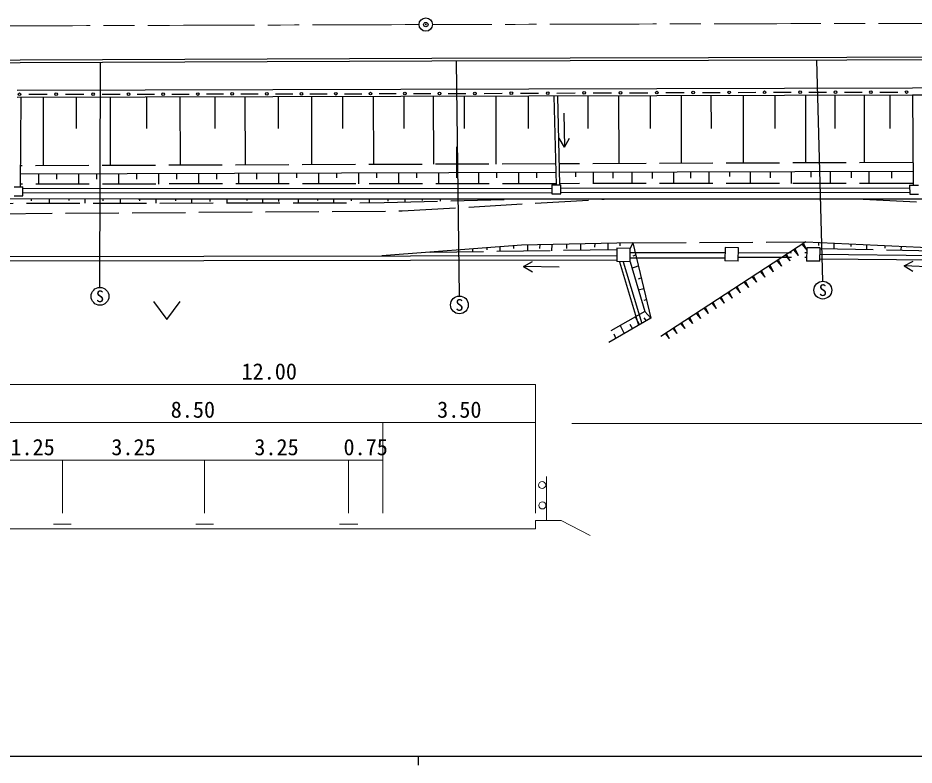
# Model space of a CAD drawing. Units: millimetres, scale not verified. Extents: x 40000 to 680000, y 20000 to 380000.
# Drawn here: x 122993 to 223791, y 204000 to 288024 of the extents above; entities that cross this region are included whole.
import ezdxf
from ezdxf.enums import TextEntityAlignment as Align

# ---------------------------------------------------------------- set-up
doc = ezdxf.new("R2010")
doc.units = ezdxf.units.MM
doc.header["$LTSCALE"] = 1000
doc.header["$PDMODE"] = 32
doc.header["$PDSIZE"] = 500
doc.linetypes.add('CHAIN', pattern=[18.5, 12, -1.5, 3.5, -1.5])
doc.linetypes.add('DASHED', pattern=[7.5, 6, -1.5])
for name, color, linetype, lineweight in [('M-BGD', 7, 'Continuous', 25), ('M-BGD-EXST', 7, 'Continuous', 25), ('M-BMK', 2, 'CHAIN', 13), ('M-BMK-SRVR', 3, 'Continuous', 25), ('M-STR-HTXT', 7, 'Continuous', 13), ('M-TTL-BAND', 7, 'Continuous', 25)]:
    doc.layers.add(name, color=color, linetype=linetype, lineweight=lineweight)
doc.layers.add('M-OTRS', color=6, linetype='Continuous')
doc.styles.add('ＭＳ ゴシック', font='')
doc.styles.get('ＭＳ ゴシック').set_extended_font_data('MS Gothic')

msp = doc.modelspace()

# ---------------------------------------------------------------- linework, layer by layer
at = {"layer": 'M-BGD'}
for p, q in [((312439, 280335), (223621, 280143)), ((223621, 280143), (122922, 279876)), ((223623, 279343), (122924, 279076)), ((124206, 279437), (126272, 279439)), ((128339, 279442), (130405, 279444)), ((132472, 279447), (133505, 279448)), ((133505, 279448), (134476, 279450)), ((136419, 279454), (138361, 279458)), ((140303, 279462), (142246, 279466)), ((144188, 279470), (146130, 279474)), ((148073, 279478), (150015, 279482)), ((151957, 279486), (153900, 279490)), ((155842, 279494), (157784, 279498)), ((159727, 279502), (161669, 279506)), ((163611, 279510), (165554, 279514)), ((167496, 279518), (169438, 279522)), ((171381, 279526), (172352, 279528)), ((172352, 279528), (173375, 279532)), ((175421, 279541), (177467, 279550)), ((176743, 279219), (176754, 271587)), ((179514, 279558), (181560, 279567)), ((180389, 279229), (180394, 275589)), ((183267, 279236), (183517, 269249)), ((183606, 279575), (185653, 279584)), ((183667, 279237), (183917, 269251)), ((187095, 279246), (187100, 275589)), ((187699, 279593), (189745, 279601)), ((190554, 279271), (190565, 271638)), ((191791, 279610), (193838, 279618)), ((194094, 279279), (194100, 275589)), ((195884, 279627), (197930, 279636)), ((197588, 279287), (197599, 271665)), ((199977, 279644), (201000, 279649)), ((200946, 279294), (200951, 275589)), ((201000, 279649), (201996, 279651)), ((203990, 279655), (205984, 279659)), ((204549, 279302), (204560, 271691)), ((207977, 279663), (209971, 279667)), ((208125, 279309), (208131, 275589)), ((211564, 279317), (211575, 271717)), ((211964, 279671), (213958, 279675)), ((214867, 279324), (214873, 275589)), ((215951, 279679), (217945, 279683)), ((218160, 279331), (218171, 271742)), ((219938, 279687), (220935, 279689)), ((220935, 279689), (221946, 279690)), ((221062, 279337), (221068, 275589)), ((312441, 279535), (223623, 279343)), ((223623, 279343), (223670, 269209)), ((123324, 279077), (123234, 269020)), ((125838, 279084), (125849, 271396)), ((129531, 279094), (129536, 275589)), ((133367, 279104), (133378, 271424)), ((137451, 279115), (137456, 275589)), ((141215, 279125), (141226, 271453)), ((145129, 279135), (145134, 275589)), ((148528, 279144), (148539, 271481)), ((152256, 279154), (152261, 275589)), ((156006, 279164), (156018, 271509)), ((159508, 279173), (159513, 275589)), ((162967, 279182), (162979, 271535)), ((166395, 279191), (166401, 275589)), ((169710, 279200), (169721, 271560)), ((173174, 279209), (173179, 275589)), ((172369, 270045), (172369, 273516)), ((183482, 270633), (123247, 270455)), ((125298, 270462), (125298, 269335)), ((127365, 269883), (127365, 270468)), ((129798, 270475), (129798, 269339)), ((131865, 269883), (131865, 270481)), ((134298, 270488), (134298, 269343)), ((136365, 269883), (136365, 270494)), ((138798, 270501), (138798, 269346)), ((140865, 269883), (140865, 270508)), ((143298, 270515), (143298, 269350)), ((145365, 269883), (145365, 270521)), ((147798, 270528), (147798, 269354)), ((149865, 269883), (149865, 270534)), ((149869, 270045), (149869, 270534)), ((152298, 270541), (152298, 269357)), ((154369, 270045), (154369, 270547)), ((156798, 270555), (156798, 269361)), ((158869, 270045), (158869, 270561)), ((161298, 270568), (161298, 269365)), ((163369, 270045), (163369, 270574)), ((165798, 270581), (165798, 269368)), ((167869, 270045), (167869, 270587)), ((170298, 270595), (170298, 269372)), ((174798, 270608), (174798, 269376)), ((176869, 270045), (176869, 270614)), ((179298, 270621), (179298, 269379)), ((181369, 270045), (181369, 270627)), ((223663, 270752), (183882, 270635)), ((185718, 270640), (185718, 270161)), ((187696, 270646), (187696, 269386)), ((189917, 270652), (189917, 270022)), ((192034, 270659), (192034, 269390)), ((194325, 270666), (194325, 269953)), ((196719, 270673), (196719, 269394)), ((198628, 270678), (198628, 270022)), ((200710, 270684), (200710, 269397)), ((203035, 270691), (203035, 270195)), ((205360, 270698), (205360, 269401)), ((207616, 270705), (207616, 270057)), ((209976, 270712), (209976, 269405)), ((212162, 270718), (212162, 270126)), ((214348, 270725), (214348, 269408)), ((216708, 270732), (216708, 270057)), ((218692, 270738), (218692, 269412)), ((221237, 270745), (221237, 269987)), ((183044, 269246), (184044, 269252)), ((183044, 269246), (183050, 268246)), ((184050, 268252), (184044, 269252)), ((223294, 269207), (224294, 269213)), ((223294, 269207), (223300, 268207)), ((122553, 269016), (123553, 269022)), ((123559, 268022), (123553, 269022)), ((183046, 268860), (123554, 268801)), ((183049, 268360), (123557, 268301)), ((183050, 268246), (184050, 268252)), ((223296, 268850), (184046, 268891)), ((223299, 268350), (184049, 268391)), ((223300, 268207), (224300, 268213)), ((136510, 267658), (95491, 267693)), ((122559, 268016), (123559, 268022)), ((124474, 267668), (124474, 267445)), ((126502, 267666), (126502, 267182)), ((128708, 267664), (128708, 267479)), ((130502, 267663), (130502, 267190)), ((132560, 267661), (132560, 267445)), ((134502, 267658), (134502, 267197)), ((290682, 267633), (136510, 267658)), ((136655, 267658), (136655, 267445)), ((138502, 267658), (138502, 267205)), ((140715, 267657), (140715, 267445)), ((142502, 267657), (142502, 267212)), ((144567, 267657), (144567, 267375)), ((146502, 267656), (146502, 267220)), ((148732, 267656), (148732, 267479)), ((150502, 267656), (150502, 267227)), ((152306, 267655), (152306, 267375)), ((154502, 267655), (154502, 267235)), ((156679, 267655), (156679, 267479)), ((158502, 267654), (158502, 267242)), ((160462, 267654), (160462, 267445)), ((162502, 267654), (162502, 267208)), ((164591, 267653), (164591, 267410)), ((166502, 267653), (166502, 267315)), ((168443, 267653), (168443, 267479)), ((170502, 267652), (170502, 267423)), ((179649, 262487), (163920, 261279)), ((175734, 262186), (175732, 261928)), ((177185, 262297), (177179, 261761)), ((178748, 262417), (178744, 262088)), ((192158, 262726), (179649, 262487)), ((180304, 262499), (180297, 261803)), ((181681, 262525), (181677, 262108)), ((183031, 262551), (183023, 261839)), ((184689, 262583), (184683, 262081)), ((186273, 262613), (186265, 261882)), ((187866, 262644), (187862, 262254)), ((189346, 262672), (189337, 261923)), ((190366, 262115), (190347, 260615)), ((191866, 262096), (190366, 262115)), ((190698, 262698), (190695, 262393)), ((191847, 260596), (191866, 262096)), ((192158, 262726), (191866, 262096)), ((192158, 262726), (194180, 254260)), ((211608, 262840), (195320, 252216)), ((202526, 262192), (202508, 260692)), ((204026, 262173), (202526, 262192)), ((204008, 260673), (204026, 262173)), ((211215, 262532), (211361, 262627)), ((211215, 262532), (211717, 261922)), ((211288, 262580), (211717, 261922)), ((211361, 262627), (211717, 261922)), ((211608, 262840), (239562, 261580)), ((211710, 262187), (211692, 260687)), ((213210, 262168), (211710, 262187)), ((213056, 262775), (213052, 262418)), ((213192, 260669), (213210, 262168)), ((214763, 262698), (214754, 262053)), ((216667, 262612), (216663, 262319)), ((218434, 262532), (218427, 261983)), ((220517, 262438), (220513, 262139)), ((222325, 262357), (222319, 261909)), ((81663, 261143), (190356, 261322)), ((174128, 262063), (174124, 261720)), ((191860, 261644), (202520, 261644)), ((192184, 261256), (192481, 261371)), ((209320, 261296), (209463, 261390)), ((209320, 261296), (209813, 260697)), ((209391, 261343), (209813, 260697)), ((209463, 261390), (209813, 260697)), ((210265, 261912), (210409, 262006)), ((210265, 261912), (210762, 261308)), ((210337, 261959), (210762, 261308)), ((210409, 262006), (210762, 261308)), ((246607, 261041), (213201, 261410)), ((81657, 260643), (190350, 260822)), ((191847, 260596), (190347, 260615)), ((190654, 260611), (192812, 253463)), ((191068, 260606), (193163, 253667)), ((191853, 261044), (202512, 261044)), ((192062, 259866), (192775, 260142)), ((204008, 260673), (202508, 260692)), ((207447, 260076), (207588, 260168)), ((207447, 260076), (207933, 259486)), ((207518, 260122), (207933, 259486)), ((207588, 260168), (207933, 259486)), ((208381, 260684), (208523, 260777)), ((208381, 260684), (208870, 260089)), ((208452, 260731), (208870, 260089)), ((208523, 260777), (208870, 260089)), ((213192, 260669), (211692, 260687)), ((246605, 260541), (213195, 260910)), ((206519, 259471), (206659, 259562)), ((206519, 259471), (207001, 258886)), ((206589, 259517), (207001, 258886)), ((206659, 259562), (207001, 258886)), ((192796, 258676), (193097, 258792)), ((204681, 258273), (204819, 258363)), ((204681, 258273), (205155, 257697)), ((204750, 258318), (205155, 257697)), ((204819, 258363), (205155, 257697)), ((205597, 258870), (205736, 258961)), ((205597, 258870), (206075, 258289)), ((205667, 258915), (206075, 258289)), ((205736, 258961), (206075, 258289)), ((192774, 257442), (193379, 257614)), ((202865, 257089), (203001, 257177)), ((202865, 257089), (203331, 256523)), ((202933, 257133), (203331, 256523)), ((203001, 257177), (203331, 256523)), ((203770, 257679), (203907, 257768)), ((203770, 257679), (204240, 257108)), ((203839, 257724), (204240, 257108)), ((203907, 257768), (204240, 257108)), ((193421, 256282), (193679, 256354)), ((201966, 256503), (202100, 256590)), ((201966, 256503), (202428, 255941)), ((202033, 256547), (202428, 255941)), ((202100, 256590), (202428, 255941)), ((200183, 255341), (200315, 255427)), ((200183, 255341), (200637, 254788)), ((200249, 255384), (200637, 254788)), ((200315, 255427), (200637, 254788)), ((201071, 255920), (201205, 256007)), ((201071, 255920), (201530, 255363)), ((201138, 255963), (201530, 255363)), ((201205, 256007), (201530, 255363)), ((194180, 254260), (189458, 251507)), ((192430, 254391), (192913, 253522)), ((193395, 254287), (193642, 253947)), ((193495, 254993), (194180, 254260)), ((198422, 254193), (198552, 254278)), ((198422, 254193), (198869, 253649)), ((198487, 254235), (198869, 253649)), ((198552, 254278), (198869, 253649)), ((199300, 254765), (199431, 254850)), ((199300, 254765), (199751, 254217)), ((199365, 254808), (199751, 254217)), ((199431, 254850), (199751, 254217)), ((190736, 253433), (191193, 252519)), ((191812, 253582), (192116, 253057)), ((196682, 253059), (196810, 253142)), ((196682, 253059), (197122, 252524)), ((196746, 253101), (197122, 252524)), ((196810, 253142), (197122, 252524)), ((197549, 253624), (197678, 253708)), ((197549, 253624), (197993, 253085)), ((197614, 253666), (197993, 253085)), ((197678, 253708), (197993, 253085)), ((190003, 252491), (190248, 251968)), ((195821, 252497), (195947, 252580)), ((195821, 252497), (196257, 251967)), ((195884, 252539), (196257, 251967)), ((195947, 252580), (196257, 251967))]:
    msp.add_line(p, q, dxfattribs=at)
at = {"layer": 'M-BGD', "linetype": 'DASHED'}
for p, q in [((183457, 271612), (123255, 271386)), ((223658, 271763), (183858, 271613)), ((183513, 269383), (123237, 269334)), ((223669, 269416), (183913, 269383)), ((108947, 267149), (164194, 267253)), ((164194, 267253), (179000, 267651)), ((166216, 266322), (188934, 267649)), ((246518, 266139), (217523, 267645)), ((113328, 265957), (166216, 266322)), ((192158, 262726), (211608, 262840)), ((213209, 262082), (239562, 261580)), ((190363, 261937), (168733, 261648)), ((204013, 261108), (211697, 261133)), ((204019, 261608), (211704, 261633)), ((191847, 260596), (193495, 254993)), ((193495, 254993), (189684, 252838))]:
    msp.add_line(p, q, dxfattribs=at)
at = {"layer": 'M-BGD'}
for points in [[(518229, 283746), (370550, 283915), (278414, 283742), (169560, 283458), (67680, 283048)], [(518229, 283446), (370551, 283615), (278414, 283442), (169561, 283158), (67685, 282748)]]:
    msp.add_lwpolyline(points, dxfattribs=at)
for centre in [(123173, 279435), (127306, 279440), (131439, 279445), (135448, 279452), (139332, 279460), (143217, 279468), (147102, 279476), (150986, 279484), (154871, 279492), (158755, 279500), (162640, 279508), (166525, 279516), (170409, 279524), (174398, 279537), (178491, 279554), (182583, 279571), (186676, 279588), (190768, 279606), (194861, 279623), (198953, 279640), (202993, 279653), (206980, 279661), (210967, 279669), (214954, 279677), (218941, 279685), (222956, 279691)]:
    msp.add_circle(centre, 150, dxfattribs=at)
at = {"layer": 'M-BGD-EXST'}
for p, q in [((212797, 283271), (213502, 258411)), ((132224, 257717), (132291, 283008)), ((172300, 283165), (172637, 256745)), ((184404, 277331), (184482, 273505)), ((184482, 273505), (183884, 274493)), ((184482, 273505), (185039, 274516)), ((179875, 260074), (180886, 260632)), ((183857, 259996), (179875, 260074)), ((179875, 260074), (180863, 259478)), ((222664, 260153), (223689, 260684)), ((226099, 259996), (222664, 260153)), ((222664, 260153), (223637, 259530)), ((138234, 256116), (139734, 254116)), ((139734, 254116), (141234, 256116))]:
    msp.add_line(p, q, dxfattribs=at)
for centre in [(213530, 257411), (132221, 256717), (172650, 255745)]:
    msp.add_circle(centre, 1000, dxfattribs=at)
at = {"layer": 'M-BMK'}
for start, end in [(90.09075, 90.16051), (90.16157, 90.23173)]:
    msp.add_arc((397831, -81174855), 81462451, start, end, dxfattribs=at)
at = {"layer": 'M-BMK-SRVR'}
msp.add_circle((168870, 287274), 750, dxfattribs=at)
at = {"layer": 'M-OTRS'}
msp.add_point((168870, 287274), dxfattribs=at)
at = {"layer": 'M-STR-HTXT'}
for p, q in [((181227, 246804), (121294, 246804)), ((181227, 232333), (181227, 246804)), ((121294, 242510), (181227, 242510)), ((164049, 242510), (164049, 232333)), ((185290, 242396), (570163, 242396)), ((121294, 238293), (164049, 238293)), ((127992, 238293), (127992, 232333)), ((143990, 238293), (143990, 232333)), ((160162, 238293), (160162, 232333)), ((182441, 236463), (182441, 231500)), ((128992, 231084), (126992, 231084)), ((144990, 231084), (142990, 231084)), ((161238, 231084), (159162, 231084)), ((181227, 230563), (181227, 231500)), ((184107, 231500), (181227, 231500)), ((184107, 231500), (187369, 229834)), ((118206, 230563), (181227, 230563))]:
    msp.add_line(p, q, dxfattribs=at)
for centre in [(181955, 235491), (181990, 233201)]:
    msp.add_circle(centre, 400, dxfattribs=at)
at = {"layer": 'M-TTL-BAND'}
for p, q in [((40000, 205000), (579000, 205000)), ((168000, 205000), (168000, 204000))]:
    msp.add_line(p, q, dxfattribs=at)

# ---------------------------------------------------------------- texts
at = {"layer": 'M-BGD-EXST', "style": 'ＭＳ ゴシック'}
for p in [(213530, 257411), (132221, 256717), (172650, 255745)]:
    msp.add_text('S', height=1320, dxfattribs=at).set_placement(p, align=Align.MIDDLE_CENTER)
at = {"layer": 'M-STR-HTXT', "style": 'ＭＳ ゴシック'}
for s, p in [('12.00', (151261, 246804)), ('8.50', (142672, 242510)), ('3.50', (172638, 242510)), ('1.25', (124643, 238293)), ('3.25', (135991, 238293)), ('3.25', (152076, 238293)), ('0.75', (162105, 238293))]:
    msp.add_text(s, height=1833, dxfattribs=at).set_placement(p, align=Align.BOTTOM_CENTER)

doc.saveas('drawing.dxf')
